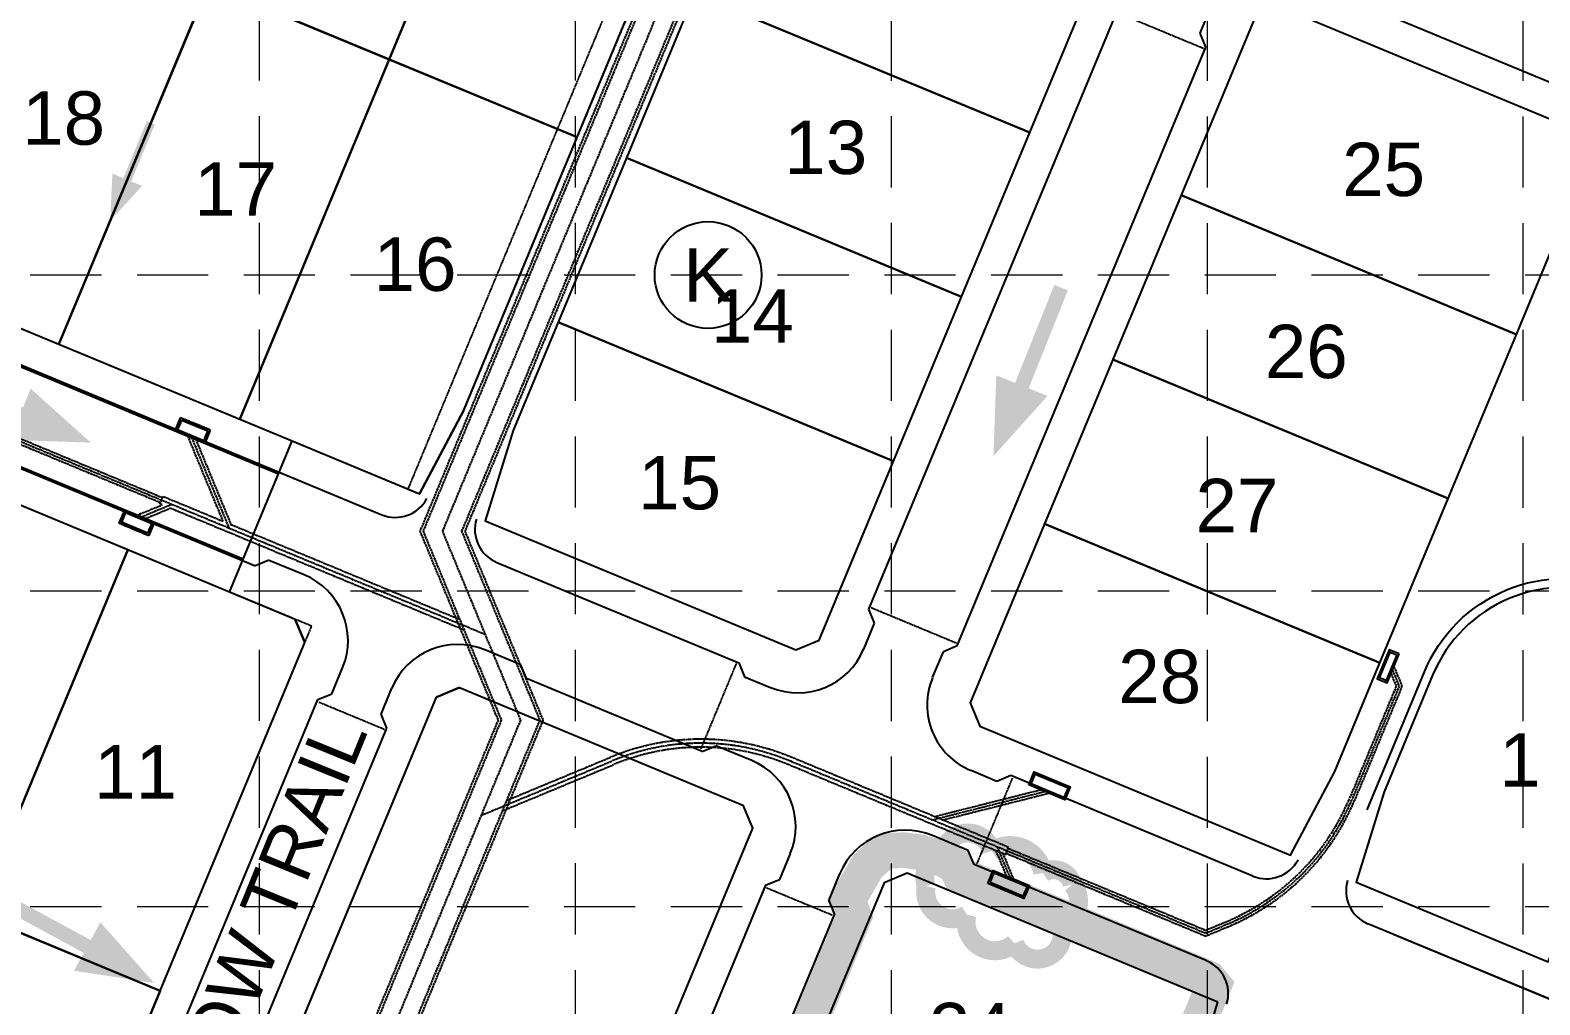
# Model space of a CAD drawing. Header units: inches. Extents: x 2510995 to 2514555, y 7106046 to 7111737.
# Drawn here: x 2512888 to 2513312.2, y 7110284.6 to 7110558.6 of the extents above; entities that cross this region are included whole.
import ezdxf
from ezdxf.enums import TextEntityAlignment as Align

# ---------------------------------------------------------------- set-up
doc = ezdxf.new("R2010")
doc.units = ezdxf.units.IN
doc.header["$MEASUREMENT"] = 0
for name, pattern in [('DASHED', [0.75, 0.5, -0.25]), ('HIDDEN', [0.375, 0.25, -0.125]), ('HIDDEN2', [0.1875, 0.125, -0.0625]), ('XHO460PT$0$HIDDEN2', [0.1875, 0.125, -0.0625]), ('XHO460PV$0$HIDDEN2', [0.1875, 0.125, -0.0625]), ('XHO477ST$0$CL', [0.7, 0.5, -0.05, 0.1, -0.05])]:
    doc.linetypes.add(name, pattern=pattern)
for name, color, linetype in [('C-WTRC-FULL-PH2B-N', 7, 'Continuous'), ('EROSION BLANKETS', 84, 'Continuous'), ('GRID', 254, 'DASHED'), ('INLET PROTECTION', 5, 'Continuous'), ('XHO459PV$0$C-ROAD-BACK-P7', 9, 'Continuous'), ('XHO460PT$0$V-AREA-PLINE', 6, 'Continuous'), ('XHO460PT$0$V-BNDY-N-P7', 3, 'HIDDEN2'), ('XHO460PT$0$V-ESMT-DRNG-OS-N-P7', 6, 'XHO460PT$0$HIDDEN2'), ('XHO460PT$0$V-PROP-BLOK-IDEN-N-P7', 6, 'Continuous'), ('XHO460PT$0$V-PROP-SUBD-IDEN-N-P7', 6, 'Continuous'), ('XHO460PT$0$V-PROP-SUBD-N-P7', 7, 'Continuous'), ('XHO460PV$0$C-ROAD-BOC-N', 4, 'Continuous'), ('XHO460PV$0$C-TRANSITION', 6, 'XHO460PV$0$HIDDEN2'), ('XHO477PT$0$V-PLIN-AREA', 216, 'Continuous'), ('XHO477PT$0$V-PROP-SUBD-IDEN-N', 6, 'Continuous'), ('XHO477PT$0$V-PROP-SUBD-N', 7, 'Continuous'), ('XHO477PT$0$V-RWAY-LINE-N', 4, 'Continuous'), ('XHO477PV$0$C-ROAD-BOC-N', 6, 'Continuous'), ('XHO477PV$0$C-ROAD-FOC-N', 12, 'Continuous'), ('XHO477ST$0$C-STRM-STRC-N', 2, 'Continuous'), ('XHOE002PPT-PHASE10$0$C-ROAD-IDEN-N', 1, 'Continuous'), ('XHOE002PPT-PHASE10$0$PARCELCLOSURE', 124, 'Continuous'), ('XHOE002PPT-PHASE10$0$V-PROP-SUBD-N', 7, 'Continuous'), ('XHOE002PPT-PHASE10$0$V-PROP-SUBD-N-P7', 12, 'Continuous'), ('XHOE002PPT-PHASE10$0$V-RWAY-LINE-N-P7', 12, 'Continuous'), ('ZSTORM', 5, 'XHO477ST$0$CL')]:
    doc.layers.add(name, color=color, linetype=linetype)
doc.styles.get("Standard").update_dxf_attribs({"font": 'ARIAL.TTF'})

# ---------------------------------------------------------------- blocks, each defined once
blk = doc.blocks.new('ARR')
blk.add_lwpolyline([(-5.56, 0.32, 0, 3.78, 0), (-0.35, 0.31, 3.78, 3.78, 0)], format="xyseb")
at = {"const_width": 1}
blk.add_lwpolyline([(-0.35, 0.31), (6.88, 0.31)], dxfattribs=at)
blk = doc.blocks.new("XHO477ST$0$8' Curb Inlet")
at = {"layer": 'XHO477ST$0$C-STRM-STRC-N'}
for points in [[(4.5, -0.5), (-4.5, -0.5), (-4.5, 3.5), (4.5, 3.5)], [(4, 0), (-4, 0), (-4, 3), (4, 3)]]:
    blk.add_lwpolyline(points, close=True, dxfattribs=at)

msp = doc.modelspace()

# ---------------------------------------------------------------- linework, layer by layer
at = {"layer": 'EROSION BLANKETS', "const_width": 10}
msp.add_lwpolyline([(2513063.12, 7110173.56), (2513119.49, 7110309.35), (2513117.75, 7110313.98), (2513123.16, 7110323.44), (2513126.25, 7110326.33), (2513129.14, 7110327.88), (2513133.39, 7110328.07), (2513138.02, 7110327.49), (2513144.4, 7110325.56), (2513148.06, 7110323.63), (2513149.22, 7110321.12), (2513219.06, 7110291.99), (2513220.6, 7110290.13), (2513157.36, 7110136.46)], dxfattribs=at)
at = {"layer": 'GRID', "color": 252, "linetype": 'HIDDEN', "lineweight": 0, "ltscale": 80}
for p, q in [((2512952.4, 7106494.38), (2512952.4, 7111643.94)), ((2513041.18, 7106494.37), (2513041.18, 7111643.94)), ((2513129.96, 7106494.36), (2513129.96, 7111643.94)), ((2513218.74, 7106494.34), (2513218.74, 7111643.94)), ((2513307.52, 7106494.33), (2513307.52, 7111643.94)), ((2511088, 7110489.79), (2514461.67, 7110489.79)), ((2511088, 7110401.01), (2514461.67, 7110401.01)), ((2511088, 7110312.22), (2514461.67, 7110312.22))]:
    msp.add_line(p, q, dxfattribs=at)
at = {"layer": 'INLET PROTECTION', "color": 170, "ltscale": 100, "const_width": 5.33}
msp.add_lwpolyline([(2513158.15, 7110327.8, 0.520567), (2513158.15, 7110327.8, 0.765195), (2513144.66, 7110327.69, 0.417879), (2513139.76, 7110317.93, 0.6649), (2513151.19, 7110309.95, 0.744833), (2513164.54, 7110301.91, 0.975642), (2513177.64, 7110306.59, 0.520567), (2513180.81, 7110318.46, 0.520567), (2513172.53, 7110321.65, 0.540264), (2513158.15, 7110327.8)], format="xyb", close=True, dxfattribs=at)
at = {"layer": 'XHO459PV$0$C-ROAD-BACK-P7', "color": 7}
msp.add_line((2513271.27, 7110304.32), (2513686.58, 7110131.98), dxfattribs=at)
msp.add_lwpolyline([(2513263.64, 7110339.43), (2513279.74, 7110378.22, -0.414214), (2513335.28, 7110401.18), (2513536.48, 7110317.69)], format="xyb", dxfattribs=at)
at = {"layer": 'XHO460PT$0$V-AREA-PLINE', "color": 7}
for points in [[(2513189.75, 7110580.13), (2513187.05, 7110586.66), (2513099.77, 7110622.88), (2513087.3, 7110599.36), (2513074.65, 7110568.88), (2513168.86, 7110529.79)], [(2513189.75, 7110580.13), (2513187.05, 7110586.66), (2513099.77, 7110622.88), (2513087.3, 7110599.36), (2513074.65, 7110568.88), (2513168.86, 7110529.79)], [(2513189.75, 7110580.13), (2513187.05, 7110586.66), (2513099.77, 7110622.88), (2513087.3, 7110599.36), (2513074.65, 7110568.88), (2513168.86, 7110529.79)], [(2513189.75, 7110580.13), (2513187.05, 7110586.66), (2513099.77, 7110622.88), (2513087.3, 7110599.36), (2513074.65, 7110568.88), (2513168.86, 7110529.79)], [(2513074.65, 7110568.88), (2513055.49, 7110522.7), (2513149.7, 7110483.61), (2513168.86, 7110529.79)], [(2513074.65, 7110568.88), (2513055.49, 7110522.7), (2513149.7, 7110483.61), (2513168.86, 7110529.79)], [(2513074.65, 7110568.88), (2513055.49, 7110522.7), (2513149.7, 7110483.61), (2513168.86, 7110529.79)], [(2513074.65, 7110568.88), (2513055.49, 7110522.7), (2513149.7, 7110483.61), (2513168.86, 7110529.79)], [(2513326.06, 7110528.98), (2513238.77, 7110565.2), (2513232.24, 7110562.5), (2513211.35, 7110512.16), (2513305.56, 7110473.06), (2513318.21, 7110503.54)], [(2513326.06, 7110528.98), (2513238.77, 7110565.2), (2513232.24, 7110562.5), (2513211.35, 7110512.16), (2513305.56, 7110473.06), (2513318.21, 7110503.54)], [(2513326.06, 7110528.98), (2513238.77, 7110565.2), (2513232.24, 7110562.5), (2513211.35, 7110512.16), (2513305.56, 7110473.06), (2513318.21, 7110503.54)], [(2513326.06, 7110528.98), (2513238.77, 7110565.2), (2513232.24, 7110562.5), (2513211.35, 7110512.16), (2513305.56, 7110473.06), (2513318.21, 7110503.54)], [(2513149.7, 7110483.61), (2513055.49, 7110522.7), (2513036.32, 7110476.52), (2513130.53, 7110437.43)], [(2513149.7, 7110483.61), (2513055.49, 7110522.7), (2513036.32, 7110476.52), (2513130.53, 7110437.43)], [(2513149.7, 7110483.61), (2513055.49, 7110522.7), (2513036.32, 7110476.52), (2513130.53, 7110437.43)], [(2513149.7, 7110483.61), (2513055.49, 7110522.7), (2513036.32, 7110476.52), (2513130.53, 7110437.43)], [(2513211.35, 7110512.16), (2513192.19, 7110465.98), (2513286.4, 7110426.88), (2513305.56, 7110473.06)], [(2513211.35, 7110512.16), (2513192.19, 7110465.98), (2513286.4, 7110426.88), (2513305.56, 7110473.06)], [(2513211.35, 7110512.16), (2513192.19, 7110465.98), (2513286.4, 7110426.88), (2513305.56, 7110473.06)], [(2513211.35, 7110512.16), (2513192.19, 7110465.98), (2513286.4, 7110426.88), (2513305.56, 7110473.06)], [(2513130.53, 7110437.43), (2513036.32, 7110476.52), (2513023.68, 7110446.04), (2513015.83, 7110420.61), (2513103.11, 7110384.39), (2513109.65, 7110387.09)], [(2513130.53, 7110437.43), (2513036.32, 7110476.52), (2513023.68, 7110446.04), (2513015.83, 7110420.61), (2513103.11, 7110384.39), (2513109.65, 7110387.09)], [(2513130.53, 7110437.43), (2513036.32, 7110476.52), (2513023.68, 7110446.04), (2513015.83, 7110420.61), (2513103.11, 7110384.39), (2513109.65, 7110387.09)], [(2513130.53, 7110437.43), (2513036.32, 7110476.52), (2513023.68, 7110446.04), (2513015.83, 7110420.61), (2513103.11, 7110384.39), (2513109.65, 7110387.09)], [(2513192.19, 7110465.98), (2513173.02, 7110419.79), (2513267.23, 7110380.7), (2513286.4, 7110426.88)], [(2513192.19, 7110465.98), (2513173.02, 7110419.79), (2513267.23, 7110380.7), (2513286.4, 7110426.88)], [(2513192.19, 7110465.98), (2513173.02, 7110419.79), (2513267.23, 7110380.7), (2513286.4, 7110426.88)], [(2513192.19, 7110465.98), (2513173.02, 7110419.79), (2513267.23, 7110380.7), (2513286.4, 7110426.88)], [(2513267.23, 7110380.7), (2513173.02, 7110419.79), (2513152.13, 7110369.46), (2513154.83, 7110362.92), (2513242.12, 7110326.7), (2513254.58, 7110350.22)], [(2513267.23, 7110380.7), (2513173.02, 7110419.79), (2513152.13, 7110369.46), (2513154.83, 7110362.92), (2513242.12, 7110326.7), (2513254.58, 7110350.22)], [(2513267.23, 7110380.7), (2513173.02, 7110419.79), (2513152.13, 7110369.46), (2513154.83, 7110362.92), (2513242.12, 7110326.7), (2513254.58, 7110350.22)], [(2513267.23, 7110380.7), (2513173.02, 7110419.79), (2513152.13, 7110369.46), (2513154.83, 7110362.92), (2513242.12, 7110326.7), (2513254.58, 7110350.22)], [(2513221.72, 7110285.36), (2513134.43, 7110321.59), (2513127.9, 7110318.88), (2513105.86, 7110265.77), (2513200.07, 7110226.68), (2513213.87, 7110259.93)], [(2513221.72, 7110285.36), (2513134.43, 7110321.59), (2513127.9, 7110318.88), (2513105.86, 7110265.77), (2513200.07, 7110226.68), (2513213.87, 7110259.93)], [(2513221.72, 7110285.36), (2513134.43, 7110321.59), (2513127.9, 7110318.88), (2513105.86, 7110265.77), (2513200.07, 7110226.68), (2513213.87, 7110259.93)], [(2513221.72, 7110285.36), (2513134.43, 7110321.59), (2513127.9, 7110318.88), (2513105.86, 7110265.77), (2513200.07, 7110226.68), (2513213.87, 7110259.93)]]:
    msp.add_lwpolyline(points, close=True, dxfattribs=at)
for points in [[(2513353.63, 7110390.86), (2513334.32, 7110398.87, 0.414214), (2513282.04, 7110377.26), (2513268.44, 7110344.47), (2513260.59, 7110319.04), (2513314.53, 7110296.65)], [(2513353.63, 7110390.86), (2513334.32, 7110398.87, 0.414214), (2513282.04, 7110377.26), (2513268.44, 7110344.47), (2513260.59, 7110319.04), (2513314.53, 7110296.65)], [(2513353.63, 7110390.86), (2513334.32, 7110398.87, 0.414214), (2513282.04, 7110377.26), (2513268.44, 7110344.47), (2513260.59, 7110319.04), (2513314.53, 7110296.65)], [(2513353.63, 7110390.86), (2513334.32, 7110398.87, 0.414214), (2513282.04, 7110377.26), (2513268.44, 7110344.47), (2513260.59, 7110319.04), (2513314.53, 7110296.65)], [(2513008.65, 7110373.78), (2513088.25, 7110340.75), (2513090.95, 7110334.21), (2512907.59, 7109892.34, 0.086753), (2512883.5, 7109784.79), (2512878.31, 7109779.75), (2512704.51, 7109778.39), (2512699.48, 7109783.35), (2512699.23, 7109814.21, -0.144354), (2512742.83, 7109966.47, -0.071699), (2512850.55, 7110092.1, 0.11515), (2512935.38, 7110210.27), (2513002.12, 7110371.08)], [(2513008.65, 7110373.78), (2513088.25, 7110340.75), (2513090.95, 7110334.21), (2512907.59, 7109892.34, 0.086753), (2512883.5, 7109784.79), (2512878.31, 7109779.75), (2512704.51, 7109778.39), (2512699.48, 7109783.35), (2512699.23, 7109814.21, -0.144354), (2512742.83, 7109966.47, -0.071699), (2512850.55, 7110092.1, 0.11515), (2512935.38, 7110210.27), (2513002.12, 7110371.08)], [(2513008.65, 7110373.78), (2513088.25, 7110340.75), (2513090.95, 7110334.21), (2512907.59, 7109892.34, 0.086753), (2512883.5, 7109784.79), (2512878.31, 7109779.75), (2512704.51, 7109778.39), (2512699.48, 7109783.35), (2512699.23, 7109814.21, -0.144354), (2512742.83, 7109966.47, -0.071699), (2512850.55, 7110092.1, 0.11515), (2512935.38, 7110210.27), (2513002.12, 7110371.08)], [(2513008.65, 7110373.78), (2513088.25, 7110340.75), (2513090.95, 7110334.21), (2512907.59, 7109892.34, 0.086753), (2512883.5, 7109784.79), (2512878.31, 7109779.75), (2512704.51, 7109778.39), (2512699.48, 7109783.35), (2512699.23, 7109814.21, -0.144354), (2512742.83, 7109966.47, -0.071699), (2512850.55, 7110092.1, 0.11515), (2512935.38, 7110210.27), (2513002.12, 7110371.08)]]:
    msp.add_lwpolyline(points, format="xyb", close=True, dxfattribs=at)
at = {"layer": 'XHO460PT$0$V-BNDY-N-P7', "color": 7}
for p, q in [((2513073.45, 7110605.11), (2513009.82, 7110451.79)), ((2513073.45, 7110605.11), (2513009.82, 7110451.79)), ((2513073.45, 7110605.11), (2513009.82, 7110451.79)), ((2513073.45, 7110605.11), (2513009.82, 7110451.79)), ((2513009.82, 7110451.79), (2512997.36, 7110428.27)), ((2513009.82, 7110451.79), (2512997.36, 7110428.27)), ((2513009.82, 7110451.79), (2512997.36, 7110428.27)), ((2513009.82, 7110451.79), (2512997.36, 7110428.27)), ((2512944, 7110400.61), (2512961.63, 7110443.1)), ((2512944, 7110400.61), (2512961.63, 7110443.1)), ((2512944, 7110400.61), (2512961.63, 7110443.1)), ((2512944, 7110400.61), (2512961.63, 7110443.1)), ((2512961.63, 7110443.1), (2512997.36, 7110428.27)), ((2512961.63, 7110443.1), (2512997.36, 7110428.27)), ((2512961.63, 7110443.1), (2512997.36, 7110428.27)), ((2512961.63, 7110443.1), (2512997.36, 7110428.27)), ((2512967.09, 7110391.03), (2512944, 7110400.61)), ((2512967.09, 7110391.03), (2512944, 7110400.61)), ((2512967.09, 7110391.03), (2512944, 7110400.61)), ((2512967.09, 7110391.03), (2512944, 7110400.61)), ((2512898.44, 7110225.6), (2512967.09, 7110391.03)), ((2512898.44, 7110225.6), (2512967.09, 7110391.03)), ((2512898.44, 7110225.6), (2512967.09, 7110391.03)), ((2512898.44, 7110225.6), (2512967.09, 7110391.03))]:
    msp.add_line(p, q, dxfattribs=at)
at = {"layer": 'XHO460PT$0$V-ESMT-DRNG-OS-N-P7', "color": 7}
msp.add_line((2513078.06, 7110631.89), (2512994.12, 7110429.61), dxfattribs=at)
msp.add_line((2513078.06, 7110631.89), (2512994.12, 7110429.61), dxfattribs=at)
msp.add_line((2513078.06, 7110631.89), (2512994.12, 7110429.61), dxfattribs=at)
msp.add_line((2513078.06, 7110631.89), (2512994.12, 7110429.61), dxfattribs=at)
at = {"layer": 'XHO460PT$0$V-PROP-BLOK-IDEN-N-P7', "color": 7}
msp.add_circle((2513078.46, 7110489.74), 15, dxfattribs=at)
msp.add_circle((2513078.46, 7110489.74), 15, dxfattribs=at)
msp.add_circle((2513078.46, 7110489.74), 15, dxfattribs=at)
msp.add_circle((2513078.46, 7110489.74), 15, dxfattribs=at)
at = {"layer": 'XHO460PT$0$V-PROP-SUBD-N-P7', "color": 7}
for p, q in [((2513074.65, 7110568.88), (2513168.86, 7110529.79)), ((2513074.65, 7110568.88), (2513168.86, 7110529.79)), ((2513074.65, 7110568.88), (2513168.86, 7110529.79)), ((2513074.65, 7110568.88), (2513168.86, 7110529.79)), ((2513055.49, 7110522.7), (2513149.7, 7110483.61)), ((2513055.49, 7110522.7), (2513149.7, 7110483.61)), ((2513055.49, 7110522.7), (2513149.7, 7110483.61)), ((2513055.49, 7110522.7), (2513149.7, 7110483.61)), ((2513211.35, 7110512.16), (2513305.56, 7110473.06)), ((2513211.35, 7110512.16), (2513305.56, 7110473.06)), ((2513211.35, 7110512.16), (2513305.56, 7110473.06)), ((2513211.35, 7110512.16), (2513305.56, 7110473.06)), ((2513036.32, 7110476.52), (2513130.53, 7110437.43)), ((2513036.32, 7110476.52), (2513130.53, 7110437.43)), ((2513036.32, 7110476.52), (2513130.53, 7110437.43)), ((2513036.32, 7110476.52), (2513130.53, 7110437.43)), ((2513192.19, 7110465.98), (2513286.4, 7110426.88)), ((2513192.19, 7110465.98), (2513286.4, 7110426.88)), ((2513192.19, 7110465.98), (2513286.4, 7110426.88)), ((2513192.19, 7110465.98), (2513286.4, 7110426.88)), ((2513173.02, 7110419.79), (2513267.23, 7110380.7)), ((2513173.02, 7110419.79), (2513267.23, 7110380.7)), ((2513173.02, 7110419.79), (2513267.23, 7110380.7)), ((2513173.02, 7110419.79), (2513267.23, 7110380.7))]:
    msp.add_line(p, q, dxfattribs=at)
at = {"layer": 'XHO460PV$0$C-ROAD-BOC-N', "color": 7}
for p, q in [((2513322.78, 7110540.62), (2513254.77, 7110568.84)), ((2513322.78, 7110540.62), (2513254.77, 7110568.84)), ((2513193.4, 7110564.13), (2513123.55, 7110395.8)), ((2513193.4, 7110564.13), (2513123.55, 7110395.8)), ((2513216.71, 7110557.7), (2513219.73, 7110564.98)), ((2513216.71, 7110557.7), (2513219.73, 7110564.98)), ((2513218.34, 7110553.78), (2513216.71, 7110557.7)), ((2513218.34, 7110553.78), (2513216.71, 7110557.7)), ((2513148.49, 7110385.46), (2513218.34, 7110553.78)), ((2513148.49, 7110385.46), (2513218.34, 7110553.78)), ((2512947.64, 7110409.39), (2512957.99, 7110434.32)), ((2512947.64, 7110409.39), (2512957.99, 7110434.32)), ((2512947.64, 7110409.39), (2512957.99, 7110434.32)), ((2512957.99, 7110434.32), (2512986.8, 7110422.37)), ((2512957.99, 7110434.32), (2512986.8, 7110422.37)), ((2512957.99, 7110434.32), (2512986.8, 7110422.37)), ((2512950.98, 7110408), (2512947.64, 7110409.39)), ((2512950.98, 7110408), (2512947.64, 7110409.39)), ((2512950.98, 7110408), (2512947.64, 7110409.39)), ((2512950.98, 7110408), (2512954.9, 7110409.62)), ((2512950.98, 7110408), (2512954.9, 7110409.62)), ((2512950.98, 7110408), (2512954.9, 7110409.62)), ((2512964.95, 7110405.45), (2512954.9, 7110409.62)), ((2512964.95, 7110405.45), (2512954.9, 7110409.62)), ((2512964.95, 7110405.45), (2512954.9, 7110409.62)), ((2513019.1, 7110408.96), (2513087.11, 7110380.74)), ((2513019.1, 7110408.96), (2513087.11, 7110380.74)), ((2513123.55, 7110395.8), (2513125.17, 7110391.88)), ((2513123.55, 7110395.8), (2513125.17, 7110391.88)), ((2513125.17, 7110391.88), (2513122.15, 7110384.61)), ((2513125.17, 7110391.88), (2513122.15, 7110384.61)), ((2513148.49, 7110385.46), (2513144.57, 7110383.84)), ((2513148.49, 7110385.46), (2513144.57, 7110383.84)), ((2513025.8, 7110380.2), (2513015.75, 7110384.37)), ((2513025.8, 7110380.2), (2513015.75, 7110384.37)), ((2513141.55, 7110376.56), (2513144.57, 7110383.84)), ((2513141.55, 7110376.56), (2513144.57, 7110383.84)), ((2512972.74, 7110372.03), (2512975.76, 7110379.31)), ((2512972.74, 7110372.03), (2512975.76, 7110379.31)), ((2512972.74, 7110372.03), (2512975.76, 7110379.31)), ((2513027.42, 7110376.28), (2513025.8, 7110380.2)), ((2513027.42, 7110376.28), (2513025.8, 7110380.2)), ((2513087.11, 7110380.74), (2513088.73, 7110376.82)), ((2513087.11, 7110380.74), (2513088.73, 7110376.82)), ((2512986.59, 7110366.28), (2512989.61, 7110373.56)), ((2512986.59, 7110366.28), (2512989.61, 7110373.56)), ((2512986.59, 7110366.28), (2512989.61, 7110373.56)), ((2513076.76, 7110355.8), (2513027.42, 7110376.28)), ((2513076.76, 7110355.8), (2513027.42, 7110376.28)), ((2513088.73, 7110376.82), (2513096.01, 7110373.8)), ((2513088.73, 7110376.82), (2513096.01, 7110373.8)), ((2512907.21, 7110221.96), (2512968.82, 7110370.41)), ((2512907.21, 7110221.96), (2512968.82, 7110370.41)), ((2512907.21, 7110221.96), (2512968.82, 7110370.41)), ((2512968.82, 7110370.41), (2512972.74, 7110372.03)), ((2512968.82, 7110370.41), (2512972.74, 7110372.03)), ((2512968.82, 7110370.41), (2512972.74, 7110372.03)), ((2512988.21, 7110362.36), (2512986.59, 7110366.28)), ((2512988.21, 7110362.36), (2512986.59, 7110366.28)), ((2512988.21, 7110362.36), (2512986.59, 7110366.28)), ((2512926.61, 7110213.91), (2512988.21, 7110362.36)), ((2512926.61, 7110213.91), (2512988.21, 7110362.36)), ((2512926.61, 7110213.91), (2512988.21, 7110362.36)), ((2513076.76, 7110355.8), (2513080.68, 7110357.42)), ((2513076.76, 7110355.8), (2513080.68, 7110357.42)), ((2513090.73, 7110353.25), (2513080.68, 7110357.42)), ((2513090.73, 7110353.25), (2513080.68, 7110357.42)), ((2513159.63, 7110347.4), (2513152.35, 7110350.42)), ((2513159.63, 7110347.4), (2513152.35, 7110350.42)), ((2513163.55, 7110349.02), (2513159.63, 7110347.4)), ((2513163.55, 7110349.02), (2513159.63, 7110347.4)), ((2513231.56, 7110320.8), (2513163.55, 7110349.02)), ((2513231.56, 7110320.8), (2513163.55, 7110349.02)), ((2513151.58, 7110328), (2513141.53, 7110332.17)), ((2513151.58, 7110328), (2513141.53, 7110332.17)), ((2513101.54, 7110327.11), (2513098.52, 7110319.84)), ((2513101.54, 7110327.11), (2513098.52, 7110319.84)), ((2513153.2, 7110324.08), (2513151.58, 7110328)), ((2513153.2, 7110324.08), (2513151.58, 7110328)), ((2513218.44, 7110297.01), (2513153.2, 7110324.08)), ((2513218.44, 7110297.01), (2513153.2, 7110324.08)), ((2513094.6, 7110318.22), (2512957.66, 7109988.23)), ((2513094.6, 7110318.22), (2512957.66, 7109988.23)), ((2513094.6, 7110318.22), (2513098.52, 7110319.84)), ((2513094.6, 7110318.22), (2513098.52, 7110319.84)), ((2513115.39, 7110321.37), (2513112.37, 7110314.09)), ((2513115.39, 7110321.37), (2513112.37, 7110314.09)), ((2513113.99, 7110310.17), (2513112.37, 7110314.09)), ((2513113.99, 7110310.17), (2513112.37, 7110314.09)), ((2513113.99, 7110310.17), (2513044.15, 7110141.84)), ((2513113.99, 7110310.17), (2513044.15, 7110141.84)), ((2513686.58, 7110131.98), (2513263.86, 7110307.39)), ((2513686.58, 7110131.98), (2513263.86, 7110307.39))]:
    msp.add_line(p, q, dxfattribs=at)
for centre, radius, start, end in [((2512990.63, 7110431.6), 10, 247.4628, 332.0735), ((2512990.63, 7110431.6), 10, 247.4628, 332.0735), ((2512990.63, 7110431.6), 10, 247.4628, 332.0735), ((2513022.93, 7110418.2), 10, 162.8522, 247.4628), ((2513022.93, 7110418.2), 10, 162.8522, 247.4628), ((2512957.29, 7110386.98), 20, 337.4628, 67.4628), ((2512957.29, 7110386.98), 20, 337.4628, 67.4628), ((2512957.29, 7110386.98), 20, 337.4628, 67.4628), ((2513008.08, 7110365.9), 20, 67.4628, 157.4628), ((2513008.08, 7110365.9), 20, 67.4628, 157.4628), ((2513103.68, 7110392.27), 20, 247.4628, 337.4628), ((2513103.68, 7110392.27), 20, 247.4628, 337.4628), ((2513160.02, 7110368.89), 20, 157.4628, 247.4628), ((2513160.02, 7110368.89), 20, 157.4628, 247.4628), ((2513083.07, 7110334.78), 20, 337.4628, 67.4628), ((2513083.07, 7110334.78), 20, 337.4628, 67.4628), ((2513133.87, 7110313.7), 20, 67.4628, 157.4628), ((2513133.87, 7110313.7), 20, 67.4628, 157.4628), ((2513235.39, 7110330.03), 10, 247.4628, 332.0735), ((2513235.39, 7110330.03), 10, 247.4628, 332.0735), ((2513267.7, 7110316.63), 10, 162.8522, 247.4628), ((2513267.7, 7110316.63), 10, 162.8522, 247.4628), ((2513214.61, 7110287.77), 10, 342.8522, 67.4628), ((2513214.61, 7110287.77), 10, 342.8522, 67.4628)]:
    msp.add_arc(centre, radius, start, end, dxfattribs=at)
at = {"layer": 'XHO460PV$0$C-TRANSITION', "color": 7}
for p, q in [((2513217.64, 7110553.4), (2513193.62, 7110563.36)), ((2513217.64, 7110553.4), (2513193.62, 7110563.36)), ((2513148.26, 7110386.22), (2513124.25, 7110396.19)), ((2513148.26, 7110386.22), (2513124.25, 7110396.19)), ((2513086.35, 7110380.52), (2513076.38, 7110356.5)), ((2513086.35, 7110380.52), (2513076.38, 7110356.5)), ((2512987.51, 7110361.98), (2512969.04, 7110369.65)), ((2512987.51, 7110361.98), (2512969.04, 7110369.65)), ((2512987.51, 7110361.98), (2512969.04, 7110369.65)), ((2513163.93, 7110348.32), (2513153.97, 7110324.31)), ((2513163.93, 7110348.32), (2513153.97, 7110324.31)), ((2513113.3, 7110309.79), (2513094.82, 7110317.45)), ((2513113.3, 7110309.79), (2513094.82, 7110317.45))]:
    msp.add_line(p, q, dxfattribs=at)
at = {"layer": 'XHO477PT$0$V-PLIN-AREA', "color": 7}
for points in [[(2513030.82, 7110651.49), (2512980.02, 7110672.57), (2512938.05, 7110571.44), (2512988.85, 7110550.36)], [(2513073.45, 7110605.11), (2513081.29, 7110630.55), (2513060.51, 7110639.17), (2513030.82, 7110651.49), (2512988.85, 7110550.36), (2513041.63, 7110528.45)], [(2512938.05, 7110571.44), (2512891.87, 7110590.6), (2512849.9, 7110489.46), (2512896.08, 7110470.3)], [(2512988.85, 7110550.36), (2512938.05, 7110571.44), (2512896.08, 7110470.3), (2512946.88, 7110449.22)], [(2513041.63, 7110528.45), (2512988.85, 7110550.36), (2512946.88, 7110449.22), (2512961.63, 7110443.1), (2512997.36, 7110428.27), (2513009.82, 7110451.79)], [(2512915.39, 7110412.48), (2512869.21, 7110431.65), (2512826.67, 7110329.12), (2512872.85, 7110309.96)], [(2512965.17, 7110386.41), (2512962.47, 7110392.95), (2512944, 7110400.61), (2512915.39, 7110412.48), (2512872.85, 7110309.96), (2512924.54, 7110288.51)]]:
    msp.add_lwpolyline(points, close=True, dxfattribs=at)
at = {"layer": 'XHO477PT$0$V-PROP-SUBD-N', "color": 7}
for p, q in [((2513041.63, 7110528.45), (2512494.7, 7110755.41)), ((2512988.85, 7110550.36), (2513030.82, 7110651.49)), ((2512896.08, 7110470.3), (2512938.05, 7110571.44)), ((2512946.88, 7110449.22), (2512988.85, 7110550.36)), ((2512924.54, 7110288.51), (2512392.56, 7110509.27)), ((2512872.85, 7110309.96), (2512915.39, 7110412.48))]:
    msp.add_line(p, q, dxfattribs=at)
at = {"layer": 'XHO477PT$0$V-RWAY-LINE-N', "color": 7}
for p, q in [((2512457.35, 7110652.36), (2512961.63, 7110443.1)), ((2512944, 7110400.61), (2512439.72, 7110609.87))]:
    msp.add_line(p, q, dxfattribs=at)
at = {"layer": 'XHO477PV$0$C-ROAD-BOC-N', "color": 7}
for p, q in [((2512466.07, 7110638.46), (2512957.99, 7110434.32)), ((2512947.64, 7110409.39), (2512455.72, 7110613.52))]:
    msp.add_line(p, q, dxfattribs=at)
at = {"layer": 'XHO477PV$0$C-ROAD-FOC-N', "color": 7}
for p, q in [((2512466.26, 7110637.84), (2512957.79, 7110433.86)), ((2512947.83, 7110409.85), (2512456.29, 7110613.82))]:
    msp.add_line(p, q, dxfattribs=at)
at = {"layer": 'XHO477ST$0$C-STRM-STRC-N'}
for p, q in [((2512928.73, 7110445.92), (2512930.26, 7110449.62)), ((2512928.73, 7110445.92), (2512930.26, 7110449.62)), ((2512929.38, 7110446.19), (2512930.53, 7110448.96)), ((2512929.38, 7110446.19), (2512930.53, 7110448.96)), ((2512930.26, 7110449.62), (2512938.58, 7110446.17)), ((2512930.26, 7110449.62), (2512938.58, 7110446.17)), ((2512930.53, 7110448.96), (2512937.92, 7110445.9)), ((2512930.53, 7110448.96), (2512937.92, 7110445.9)), ((2512937.04, 7110442.47), (2512928.73, 7110445.92)), ((2512937.04, 7110442.47), (2512928.73, 7110445.92)), ((2512936.77, 7110443.13), (2512929.38, 7110446.19)), ((2512936.77, 7110443.13), (2512929.38, 7110446.19)), ((2512937.92, 7110445.9), (2512936.77, 7110443.13)), ((2512937.92, 7110445.9), (2512936.77, 7110443.13)), ((2512938.58, 7110446.17), (2512937.04, 7110442.47)), ((2512938.58, 7110446.17), (2512937.04, 7110442.47))]:
    msp.add_line(p, q, dxfattribs=at)
at = {"layer": 'XHOE002PPT-PHASE10$0$PARCELCLOSURE', "color": 7}
msp.add_lwpolyline([(2512924.54, 7110288.51), (2512872.85, 7110309.96), (2512830.3, 7110207.44), (2512855.86, 7110196.83), (2512874.33, 7110189.17), (2512881.51, 7110191.54, 0.033996), (2512898.44, 7110225.6)], format="xyb", close=True, dxfattribs=at)
at = {"layer": 'XHOE002PPT-PHASE10$0$V-PROP-SUBD-N', "color": 7}
msp.add_line((2512924.54, 7110288.51), (2512392.56, 7110509.27), dxfattribs=at)
at = {"layer": 'XHOE002PPT-PHASE10$0$V-PROP-SUBD-N-P7', "color": 7}
for p, q in [((2512392.56, 7110509.27), (2512924.54, 7110288.51)), ((2512872.85, 7110309.96), (2512915.39, 7110412.48)), ((2512872.85, 7110309.96), (2512915.39, 7110412.48)), ((2512924.54, 7110288.51), (2512898.44, 7110225.6))]:
    msp.add_line(p, q, dxfattribs=at)
at = {"layer": 'XHOE002PPT-PHASE10$0$V-RWAY-LINE-N-P7', "color": 7}
for p, q in [((2513009.82, 7110451.79), (2512997.36, 7110428.27)), ((2512944, 7110400.61), (2512961.63, 7110443.1)), ((2512944, 7110400.61), (2512961.63, 7110443.1)), ((2512961.63, 7110443.1), (2512997.36, 7110428.27)), ((2512961.63, 7110443.1), (2512997.36, 7110428.27)), ((2512962.47, 7110392.95), (2512944, 7110400.61)), ((2512962.47, 7110392.95), (2512944, 7110400.61)), ((2512962.47, 7110392.95), (2512965.17, 7110386.41)), ((2512962.47, 7110392.95), (2512965.17, 7110386.41)), ((2512924.54, 7110288.51), (2512965.17, 7110386.41)), ((2512924.54, 7110288.51), (2512965.17, 7110386.41)), ((2513008.65, 7110373.78), (2513002.12, 7110371.08)), ((2512935.38, 7110210.27), (2513002.12, 7110371.08)), ((2512935.38, 7110210.27), (2513002.12, 7110371.08))]:
    msp.add_line(p, q, dxfattribs=at)
at = {"layer": 'ZSTORM', "color": 5}
for p, q in [((2513099.35, 7110647.96), (2513003.8, 7110417.71)), ((2513099.35, 7110647.96), (2513003.8, 7110417.71)), ((2513089.55, 7110639.57), (2512997.49, 7110417.72)), ((2513089.55, 7110639.57), (2512997.49, 7110417.72)), ((2513090.32, 7110639.25), (2512998.39, 7110417.72)), ((2513090.32, 7110639.25), (2512998.39, 7110417.72)), ((2513099.56, 7110635.42), (2513009.21, 7110417.71)), ((2513099.56, 7110635.42), (2513009.21, 7110417.71)), ((2513100.32, 7110635.1), (2513010.11, 7110417.71)), ((2513100.32, 7110635.1), (2513010.11, 7110417.71)), ((2512927.65, 7110425.26), (2512746.32, 7110500.5)), ((2512927.65, 7110425.26), (2512746.32, 7110500.5)), ((2512933.08, 7110444.66), (2512943.89, 7110418.52)), ((2512933.08, 7110444.66), (2512943.89, 7110418.52)), ((2512918.51, 7110421.47), (2512927.65, 7110425.26)), ((2512918.51, 7110421.47), (2512927.65, 7110425.26)), ((2512950.32, 7110415.85), (2512927.65, 7110425.26)), ((2512950.32, 7110415.85), (2512927.65, 7110425.26)), ((2513015.81, 7110388.68), (2512950.32, 7110415.85)), ((2513015.81, 7110388.68), (2512950.32, 7110415.85)), ((2513008.67, 7110392.86), (2512950.75, 7110416.89)), ((2513008.67, 7110392.86), (2512950.75, 7110416.89)), ((2513008.67, 7110392.86), (2512950.75, 7110416.89)), ((2512997.49, 7110417.72), (2513019.44, 7110364.63)), ((2512997.49, 7110417.72), (2513019.44, 7110364.63)), ((2512998.39, 7110417.72), (2513020.34, 7110364.63)), ((2512998.39, 7110417.72), (2513020.34, 7110364.63)), ((2513003.8, 7110417.71), (2513025.75, 7110364.63)), ((2513003.8, 7110417.71), (2513025.75, 7110364.63)), ((2513009.21, 7110417.71), (2513031.16, 7110364.63)), ((2513009.21, 7110417.71), (2513031.16, 7110364.63)), ((2513010.11, 7110417.71), (2513032.06, 7110364.63)), ((2513010.11, 7110417.71), (2513032.06, 7110364.63)), ((2513009.88, 7110389.92), (2512949.89, 7110414.81)), ((2513009.88, 7110389.92), (2512949.89, 7110414.81)), ((2513009.88, 7110389.92), (2512949.89, 7110414.81)), ((2513270.06, 7110378.38), (2513271.8, 7110374.16)), ((2513270.06, 7110378.38), (2513271.8, 7110374.16)), ((2513270.46, 7110379.36), (2513272.61, 7110374.16)), ((2513270.46, 7110379.36), (2513272.61, 7110374.16)), ((2513270.87, 7110380.34), (2513273.43, 7110374.16)), ((2513270.87, 7110380.34), (2513273.43, 7110374.16)), ((2513271.8, 7110374.16), (2513258.71, 7110342.64)), ((2513271.8, 7110374.16), (2513258.71, 7110342.64)), ((2513272.61, 7110374.16), (2513259.4, 7110342.35)), ((2513272.61, 7110374.16), (2513259.4, 7110342.35)), ((2513273.43, 7110374.16), (2513260.09, 7110342.07)), ((2513273.43, 7110374.16), (2513260.09, 7110342.07)), ((2513019.44, 7110364.63), (2512957.57, 7110214.8)), ((2513019.44, 7110364.63), (2512957.57, 7110214.8)), ((2513020.34, 7110364.63), (2512958.34, 7110214.49)), ((2513020.34, 7110364.63), (2512958.34, 7110214.49)), ((2513025.75, 7110364.63), (2512962.96, 7110212.58)), ((2513025.75, 7110364.63), (2512962.96, 7110212.58)), ((2513031.16, 7110364.63), (2512967.58, 7110210.67)), ((2513031.16, 7110364.63), (2512967.58, 7110210.67)), ((2513032.06, 7110364.63), (2512968.35, 7110210.35)), ((2513032.06, 7110364.63), (2512968.35, 7110210.35)), ((2513014.7, 7110337.86), (2513051.51, 7110353.16)), ((2513014.7, 7110337.86), (2513051.51, 7110353.16)), ((2513020.62, 7110339.11), (2513051.94, 7110352.12)), ((2513020.62, 7110339.11), (2513051.94, 7110352.12)), ((2513021.83, 7110342.05), (2513051.08, 7110354.2)), ((2513021.83, 7110342.05), (2513051.08, 7110354.2)), ((2513162.03, 7110326.78), (2513100.93, 7110352.13)), ((2513162.03, 7110326.78), (2513100.93, 7110352.13)), ((2513218.14, 7110304.71), (2513101.36, 7110353.17)), ((2513218.14, 7110304.71), (2513101.36, 7110353.17)), ((2513162.89, 7110328.86), (2513101.8, 7110354.21)), ((2513162.89, 7110328.86), (2513101.8, 7110354.21)), ((2513141.36, 7110336.58), (2513173.82, 7110344.76)), ((2513141.36, 7110336.58), (2513173.82, 7110344.76)), ((2513142.02, 7110337.52), (2513172.66, 7110345.24)), ((2513142.02, 7110337.52), (2513172.66, 7110345.24)), ((2513144.34, 7110336.56), (2513174.98, 7110344.28)), ((2513144.34, 7110336.56), (2513174.98, 7110344.28)), ((2513159.32, 7110327.9), (2513162.49, 7110320.23)), ((2513159.32, 7110327.9), (2513162.49, 7110320.23)), ((2513159.69, 7110328.97), (2513163.47, 7110319.82)), ((2513159.69, 7110328.97), (2513163.47, 7110319.82)), ((2513161.28, 7110327.09), (2513164.45, 7110319.41)), ((2513161.28, 7110327.09), (2513164.45, 7110319.41)), ((2513162.03, 7110326.78), (2513162.89, 7110328.86)), ((2513162.03, 7110326.78), (2513162.89, 7110328.86)), ((2513218.13, 7110303.9), (2513162.17, 7110327.13)), ((2513218.13, 7110303.9), (2513162.17, 7110327.13)), ((2513218.14, 7110305.53), (2513162.75, 7110328.51)), ((2513218.14, 7110305.53), (2513162.75, 7110328.51)), ((2513218.13, 7110303.9), (2513224.5, 7110306.53)), ((2513218.13, 7110303.9), (2513224.5, 7110306.53)), ((2513218.14, 7110305.53), (2513223.92, 7110307.92)), ((2513218.14, 7110305.53), (2513223.92, 7110307.92)), ((2513218.14, 7110304.71), (2513224.21, 7110307.23)), ((2513218.14, 7110304.71), (2513224.21, 7110307.23))]:
    msp.add_line(p, q, dxfattribs=at)
at = {"layer": 'ZSTORM'}
for p, q in [((2512925.17, 7110427.1), (2512746.61, 7110501.2)), ((2512925.17, 7110427.1), (2512746.61, 7110501.2)), ((2512925.17, 7110427.1), (2512746.61, 7110501.2)), ((2512924.6, 7110425.71), (2512746.04, 7110499.81)), ((2512924.6, 7110425.71), (2512746.04, 7110499.81)), ((2512924.6, 7110425.71), (2512746.04, 7110499.81)), ((2512931.94, 7110445.13), (2512942.14, 7110420.46)), ((2512931.94, 7110445.13), (2512942.14, 7110420.46)), ((2512931.94, 7110445.13), (2512942.14, 7110420.46)), ((2512934.22, 7110444.19), (2512944.42, 7110419.51)), ((2512934.22, 7110444.19), (2512944.42, 7110419.51)), ((2512934.22, 7110444.19), (2512944.42, 7110419.51)), ((2512917.36, 7110421.95), (2512925.05, 7110425.13)), ((2512917.36, 7110421.95), (2512925.05, 7110425.13)), ((2512917.36, 7110421.95), (2512925.05, 7110425.13)), ((2512919.65, 7110421), (2512927.33, 7110424.18)), ((2512919.65, 7110421), (2512927.33, 7110424.18)), ((2512919.65, 7110421), (2512927.33, 7110424.18)), ((2512924.45, 7110425.37), (2512925.31, 7110427.44)), ((2512924.45, 7110425.37), (2512925.31, 7110427.44)), ((2512924.45, 7110425.37), (2512925.31, 7110427.44)), ((2512925.05, 7110425.13), (2512924.45, 7110425.37)), ((2512925.05, 7110425.13), (2512924.45, 7110425.37)), ((2512925.05, 7110425.13), (2512924.45, 7110425.37)), ((2512942.14, 7110420.46), (2512925.31, 7110427.44)), ((2512942.14, 7110420.46), (2512925.31, 7110427.44)), ((2512942.14, 7110420.46), (2512925.31, 7110427.44)), ((2512949.89, 7110414.82), (2512927.33, 7110424.18)), ((2512949.89, 7110414.82), (2512927.33, 7110424.18)), ((2512949.89, 7110414.82), (2512927.33, 7110424.18)), ((2512950.75, 7110416.89), (2512944.42, 7110419.51)), ((2512950.75, 7110416.89), (2512944.42, 7110419.51)), ((2512950.75, 7110416.89), (2512944.42, 7110419.51))]:
    msp.add_line(p, q, dxfattribs=at)
at = {"layer": 'ZSTORM', "color": 5}
for points in [[(2512928.73, 7110445.92), (2512937.04, 7110442.47), (2512938.58, 7110446.17), (2512930.26, 7110449.62)], [(2512928.73, 7110445.92), (2512937.04, 7110442.47), (2512938.58, 7110446.17), (2512930.26, 7110449.62)], [(2512929.38, 7110446.19), (2512936.77, 7110443.13), (2512937.92, 7110445.9), (2512930.53, 7110448.96)], [(2512929.38, 7110446.19), (2512936.77, 7110443.13), (2512937.92, 7110445.9), (2512930.53, 7110448.96)], [(2512913, 7110419.97), (2512921.32, 7110416.52), (2512922.85, 7110420.21), (2512914.54, 7110423.66)], [(2512913, 7110419.97), (2512921.32, 7110416.52), (2512922.85, 7110420.21), (2512914.54, 7110423.66)], [(2512913.66, 7110420.24), (2512921.05, 7110417.17), (2512922.2, 7110419.94), (2512914.81, 7110423.01)], [(2512913.66, 7110420.24), (2512921.05, 7110417.17), (2512922.2, 7110419.94), (2512914.81, 7110423.01)]]:
    msp.add_lwpolyline(points, close=True, dxfattribs=at)
at = {"layer": 'ZSTORM', "color": 5, "linetype": 'Continuous'}
for points in [[(2513272.63, 7110383.27), (2513269.86, 7110384.42), (2513266.45, 7110376.22), (2513269.23, 7110375.07)], [(2513272.63, 7110383.27), (2513269.86, 7110384.42), (2513266.45, 7110376.22), (2513269.23, 7110375.07)], [(2513271.97, 7110383), (2513268.96, 7110375.72), (2513267.11, 7110376.49), (2513270.13, 7110383.76)], [(2513271.97, 7110383), (2513268.96, 7110375.72), (2513267.11, 7110376.49), (2513270.13, 7110383.76)], [(2513168.55, 7110346.4), (2513170.08, 7110350.1), (2513180.24, 7110345.88), (2513178.71, 7110342.19)], [(2513168.55, 7110346.4), (2513170.08, 7110350.1), (2513180.24, 7110345.88), (2513178.71, 7110342.19)], [(2513169.2, 7110346.67), (2513170.35, 7110349.44), (2513179.59, 7110345.61), (2513178.44, 7110342.84)], [(2513169.2, 7110346.67), (2513170.35, 7110349.44), (2513179.59, 7110345.61), (2513178.44, 7110342.84)], [(2513157.05, 7110318.69), (2513158.59, 7110322.39), (2513168.75, 7110318.17), (2513167.21, 7110314.48)], [(2513157.05, 7110318.69), (2513158.59, 7110322.39), (2513168.75, 7110318.17), (2513167.21, 7110314.48)], [(2513157.71, 7110318.96), (2513158.86, 7110321.74), (2513168.09, 7110317.9), (2513166.94, 7110315.13)], [(2513157.71, 7110318.96), (2513158.86, 7110321.74), (2513168.09, 7110317.9), (2513166.94, 7110315.13)]]:
    msp.add_lwpolyline(points, close=True, dxfattribs=at)
at = {"layer": 'ZSTORM', "color": 5}
for centre, radius, start, end in [((2513076.45, 7110293.14), 66.12, 67.4628, 112.5614), ((2513076.45, 7110293.14), 66.12, 67.4628, 112.5614), ((2513076.45, 7110293.14), 65, 67.4628, 112.5614), ((2513076.45, 7110293.14), 65, 67.4628, 112.5614), ((2513076.45, 7110293.14), 63.88, 67.4628, 112.5614), ((2513076.45, 7110293.14), 63.88, 67.4628, 112.5614), ((2513199.37, 7110367.29), 64.25, 292.4628, 337.4368), ((2513199.37, 7110367.29), 64.25, 292.4628, 337.4368), ((2513199.37, 7110367.29), 65, 292.4628, 337.4368), ((2513199.37, 7110367.29), 65, 292.4628, 337.4368), ((2513199.37, 7110367.29), 65.75, 292.4628, 337.4368), ((2513199.37, 7110367.29), 65.75, 292.4628, 337.4368)]:
    msp.add_arc(centre, radius, start, end, dxfattribs=at)

# ---------------------------------------------------------------- block references
at = {"layer": 'C-WTRC-FULL-PH2B-N', "color": 7}
for p, xscale, yscale, zscale, rotation in [((2512916.27, 7110517.01), 2.393527466587297, 2.393527489155531, 2.393527499999999, 67.49675177871218), ((2513168.34, 7110459.51), 4.103190017816363, 4.103190017864108, 4.103190018695618, 68.18364563798185), ((2512884.36, 7110452.31), 4.103190018248673, 4.103190017864108, 4.103190018695618, 158.1836456403983), ((2512903.36, 7110302.79), 4.103190018128671, 4.103190017864108, 4.103190018695618, 151.4700441326)]:
    msp.add_blockref('ARR', p, dxfattribs=dict(at, xscale=xscale, yscale=yscale, zscale=zscale, rotation=rotation))
at = {"layer": 'ZSTORM', "rotation": 337.462847702827}
msp.add_blockref("XHO477ST$0$8' Curb Inlet", (2512917.36, 7110418.7), dxfattribs=at)
msp.add_blockref("XHO477ST$0$8' Curb Inlet", (2512917.36, 7110418.7), dxfattribs=at)

# ---------------------------------------------------------------- texts
at = {"layer": 'XHO460PT$0$V-PROP-BLOK-IDEN-N-P7', "color": 7}
msp.add_text('K', height=15, dxfattribs=at).set_placement((2513078.46, 7110489.74), align=Align.MIDDLE)
msp.add_text('K', height=15, dxfattribs=at).set_placement((2513078.46, 7110489.74), align=Align.MIDDLE)
msp.add_text('K', height=15, dxfattribs=at).set_placement((2513078.46, 7110489.74), align=Align.MIDDLE)
msp.add_text('K', height=15, dxfattribs=at).set_placement((2513078.46, 7110489.74), align=Align.MIDDLE)
at = {"layer": 'XHO460PT$0$V-PROP-SUBD-IDEN-N-P7', "color": 7}
for s, p in [('13', (2513111.53, 7110525.62)), ('13', (2513111.53, 7110525.62)), ('13', (2513111.53, 7110525.62)), ('13', (2513111.53, 7110525.62)), ('25', (2513268.26, 7110519.44)), ('25', (2513268.26, 7110519.44)), ('25', (2513268.26, 7110519.44)), ('25', (2513268.26, 7110519.44)), ('14', (2513090.92, 7110478.26)), ('14', (2513090.92, 7110478.26)), ('14', (2513090.92, 7110478.26)), ('14', (2513090.92, 7110478.26)), ('26', (2513246.54, 7110468.26)), ('26', (2513246.54, 7110468.26)), ('26', (2513246.54, 7110468.26)), ('26', (2513246.54, 7110468.26)), ('15', (2513070.46, 7110431.25)), ('15', (2513070.46, 7110431.25)), ('15', (2513070.46, 7110431.25)), ('15', (2513070.46, 7110431.25)), ('27', (2513227.06, 7110425.06)), ('27', (2513227.06, 7110425.06)), ('27', (2513227.06, 7110425.06)), ('27', (2513227.06, 7110425.06)), ('28', (2513205.35, 7110376.9)), ('28', (2513205.35, 7110376.9)), ('28', (2513205.35, 7110376.9)), ('28', (2513205.35, 7110376.9)), ('1', (2513306.6, 7110353.43)), ('1', (2513306.6, 7110353.43)), ('1', (2513306.6, 7110353.43)), ('1', (2513306.6, 7110353.43)), ('24', (2513152.13, 7110277.75))]:
    msp.add_text(s, height=15, dxfattribs=at).set_placement(p, align=Align.MIDDLE)
at = {"layer": 'XHO477PT$0$V-PROP-SUBD-IDEN-N', "color": 7}
for s, p in [('18', (2512897.39, 7110533.87)), ('17', (2512945.72, 7110513.91)), ('16', (2512996.12, 7110492.79)), ('11', (2512917.61, 7110350.09))]:
    msp.add_text(s, height=15, dxfattribs=at).set_placement(p, align=Align.MIDDLE)
at = {"layer": 'XHOE002PPT-PHASE10$0$C-ROAD-IDEN-N', "color": 7, "insert": (2512936.35, 7110286.68), "char_height": 15, "width": 276.1974, "attachment_point": 2, "rotation": 67.8421}
msp.add_mtext('SUNGLOW TRAIL', dxfattribs=at)

doc.saveas('drawing.dxf')
